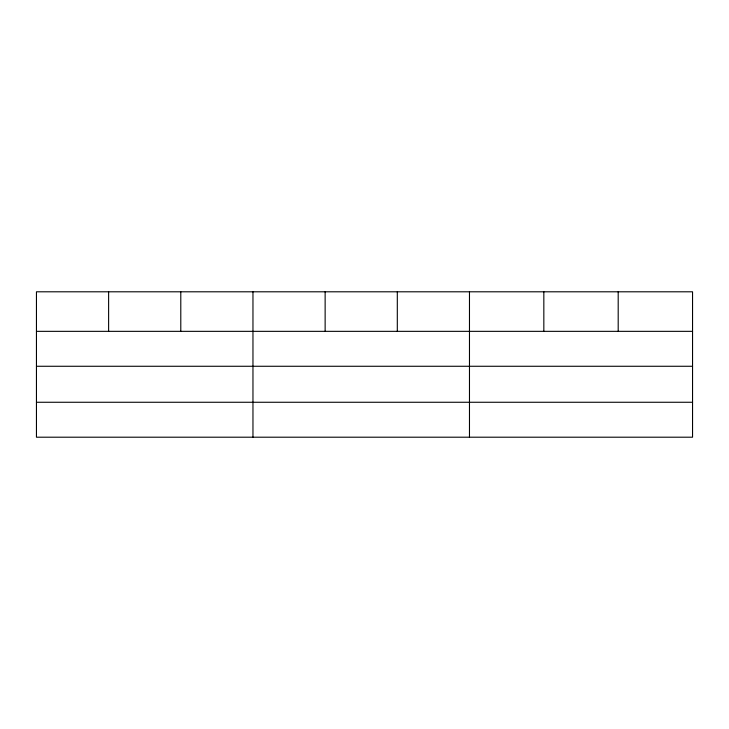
<?xml version="1.0" encoding="UTF-8"?>
<svg xmlns="http://www.w3.org/2000/svg" width="729" height="729" viewBox="0 0 729 729"><rect width="100%" height="100%" fill="white"/><g stroke="black" fill="none" stroke-linecap="round" stroke-linejoin="round"><path stroke-width="1.09" d="M692.55 366.268L692.55 291.8L36.45 291.8L36.45 437.2L692.55 437.2L692.55 366.268L36.45 366.268M36.45 331.34L692.55 331.34M36.45 402.262L692.55 402.262M618.192 291.8L618.192 331.34M543.834 291.8L543.834 331.34M469.476 291.8L469.476 437.2M397.305 291.8L397.305 331.34M325.134 291.8L325.134 331.34M252.963 291.8L252.963 437.2M180.792 291.8L180.792 331.34M108.621 291.8L108.621 331.34"/></g></svg>
